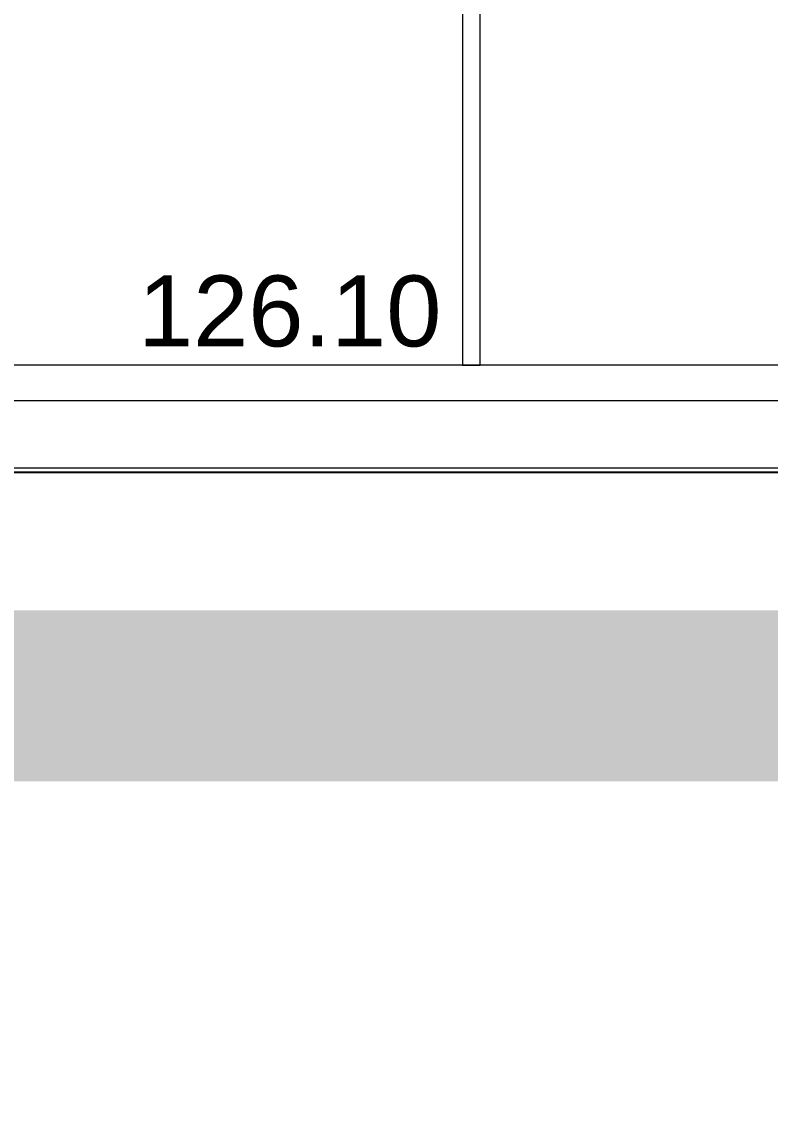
# Model space of a CAD drawing. Header units: metres. Extents: x -12536 to 12621, y -17191 to 9596.
# Drawn here: x -11116.1 to -10905.3, y -11874.6 to -11567.4 of the extents above; entities that cross this region are included whole.
import ezdxf

# ---------------------------------------------------------------- set-up
doc = ezdxf.new("R2010")
doc.units = ezdxf.units.M
doc.header["$MEASUREMENT"] = 0
doc.layers.add('Calque commun', color=7, linetype='Continuous')
doc.layers.add('Textes', color=7, linetype='Continuous')
doc.styles.add('Arial7', font='arial.ttf', dxfattribs={"height": 0.2})

msp = doc.modelspace()

# ---------------------------------------------------------------- hatches: boundary and pattern name
at = {"layer": 'Calque commun', "linetype": 'Continuous', "lineweight": 20, "true_color": 0xc0c0c0}
msp.add_hatch(color=9, dxfattribs=at).paths.add_polyline_path([(-10367.564, -11781.409), (-10367.564, -11674.182), (-10686.989, -11674.182), (-10686.989, -11734.675), (-10686.989, -11757.076), (-10706.988, -11757.076), (-10706.988, -11733.181), (-11326.99, -11733.181), (-11326.99, -11757.076), (-11346.989, -11757.076), (-11346.989, -11689.182), (-11414.874, -11689.182), (-11414.874, -11781.409)])

# ---------------------------------------------------------------- linework, layer by layer
at = {"layer": 'Calque commun', "color": 7, "linetype": 'Continuous', "lineweight": 20}
for p, q in [((-10706.988, -11664.181), (-11314.99, -11664.181)), ((-10686.988, -11674.182), (-11346.989, -11674.182)), ((-10706.987, -11693.182), (-11346.989, -11693.182))]:
    msp.add_line(p, q, dxfattribs=at)
at = {"layer": 'Calque commun', "color": 3, "linetype": 'ByBlock', "lineweight": -2}
msp.add_line((-11325.05, -11694.271), (-10705.049, -11694.271), dxfattribs=at)

# ---------------------------------------------------------------- texts
at = {"layer": 'Textes', "color": 5, "linetype": 'ByBlock', "lineweight": -2, "style": 'Arial7'}
msp.add_text('126.10', height=20, dxfattribs=at).set_placement((-11083.338, -11658.875))

# ---------------------------------------------------------------- meshes
at = {"layer": 'Calque commun', "color": 7, "linetype": 'Continuous', "lineweight": 5}
mesh = msp.add_polyface(dxfattribs=at)
corners = [(-6255.473, -10253.272), (-12255.473, -10253.272), (-12255.473, -14453.272), (-6255.473, -14453.272)]
mesh.append_faces([[corners[k] for k in face] for face in [(0, 1, 2, 3)]], dxfattribs={"color": 7})
at = {"layer": 'Calque commun', "color": 7, "linetype": 'Continuous', "lineweight": 20}
mesh = msp.add_polyface(dxfattribs=at)
corners = [(-10986.99, -11414.181), (-10991.99, -11414.181), (-10991.99, -11664.181), (-10986.99, -11664.181)]
mesh.append_faces([[corners[k] for k in face] for face in [(0, 1, 2, 3)]], dxfattribs={"color": 7})

doc.saveas('drawing.dxf')
